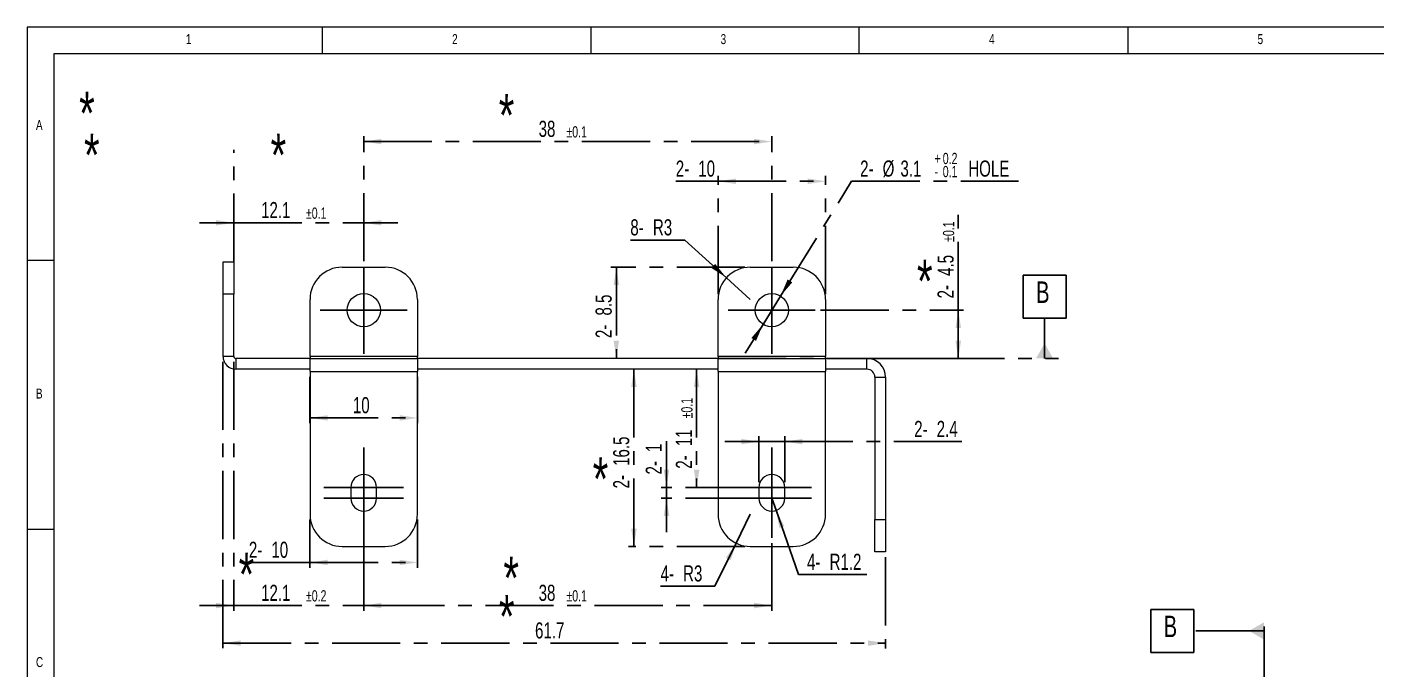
# Model space of a CAD drawing. Header units: millimetres. Extents: x 5 to 415, y 5 to 292.
# Drawn here: x 5 to 256.4, y 172.3 to 292 of the extents above; entities that cross this region are included whole.
import ezdxf

# ---------------------------------------------------------------- set-up
doc = ezdxf.new("R2010")
doc.units = ezdxf.units.MM
doc.linetypes.add('CENTERX2', pattern=[20.32, 12.7, -2.54, 2.54, -2.54])
doc.layers.add('CENTER_LINE', color=7, linetype='CENTERX2')
doc.styles.add('SLDTEXTSTYLE0', font='TXT', dxfattribs={"width": 0.7})
doc.styles.add('SLDTEXTSTYLE4', font='TXT', dxfattribs={"width": 0.75})
doc.dimstyles.new('SLDDIMSTYLE10', dxfattribs={"dimtxt": 3, "dimasz": 3.302, "dimexe": 0, "dimexo": 0.0625, "dimgap": 0.75, "dimtad": 1, "dimlfac": 0.5, "dimrnd": 1e-09, "dimzin": 12, "dimdsep": 46, "dimtxsty": 'SLDTEXTSTYLE0', "dimsah": 1, "dimcen": 0.09, "dimadec": 0, "dimazin": 3, "dimtol": 1, "dimtp": 0.2, "dimtm": 0.2, "dimtfac": 1, "dimtmove": 0, "dimatfit": 0, "dimfxl": 1, "dimfrac": 2, "dimtolj": 1, "dimarcsym": 0})
doc.dimstyles.new('SLDDIMSTYLE11', dxfattribs={"dimtxt": 3, "dimasz": 3.302, "dimexe": 0, "dimexo": 0.0625, "dimgap": 0.75, "dimtad": 1, "dimlfac": 0.5, "dimrnd": 1e-09, "dimzin": 12, "dimdsep": 46, "dimtxsty": 'SLDTEXTSTYLE0', "dimsah": 1, "dimcen": 0.09, "dimadec": 0, "dimazin": 3, "dimtol": 1, "dimtp": 0.1, "dimtm": 0.1, "dimtfac": 1, "dimtmove": 0, "dimatfit": 0, "dimfxl": 1, "dimfrac": 2, "dimtolj": 1, "dimarcsym": 0})
doc.dimstyles.new('SLDDIMSTYLE12', dxfattribs={"dimtxt": 3, "dimasz": 3.302, "dimexe": 0, "dimexo": 0.0625, "dimgap": 0.75, "dimtad": 0, "dimtih": 1, "dimtoh": 1, "dimlfac": 0.5, "dimrnd": 1e-09, "dimzin": 12, "dimdsep": 46, "dimtxsty": 'SLDTEXTSTYLE0', "dimsah": 1, "dimcen": 0, "dimadec": 0, "dimazin": 3, "dimtol": 1, "dimtp": 0.2, "dimtm": 0.1, "dimtfac": 1, "dimtmove": 0, "dimatfit": 3, "dimfxl": 1, "dimfrac": 2, "dimtolj": 1, "dimarcsym": 0})
doc.dimstyles.new('SLDDIMSTYLE13', dxfattribs={"dimtxt": 0.18, "dimasz": 3.302, "dimexe": 0, "dimexo": 0.0625, "dimgap": 0, "dimtad": 0, "dimtih": 1, "dimtoh": 1, "dimdec": 0, "dimrnd": 1e-09, "dimzin": 0, "dimdsep": 46, "dimtxsty": 'Standard', "dimblk1": 'NONE', "dimblk2": 'NONE', "dimsah": 1, "dimcen": 0.09, "dimadec": 0, "dimazin": 0, "dimtfac": 3.302, "dimtdec": 0, "dimtofl": 0, "dimtmove": 0, "dimatfit": 3, "dimldrblk": 'NONE', "dimfxl": 1, "dimfrac": 2, "dimtolj": 1, "dimtzin": 0, "dimarcsym": 0})
doc.dimstyles.new('SLDDIMSTYLE2', dxfattribs={"dimtxt": 3, "dimasz": 3.302, "dimexe": 0, "dimexo": 0.0625, "dimgap": 0.75, "dimtad": 1, "dimlfac": 0.5, "dimrnd": 1e-09, "dimzin": 12, "dimdsep": 46, "dimtxsty": 'SLDTEXTSTYLE0', "dimsah": 1, "dimcen": 0.09, "dimadec": 0, "dimazin": 3, "dimtfac": 1, "dimtofl": 0, "dimtmove": 0, "dimatfit": 3, "dimfxl": 1, "dimfrac": 2, "dimtolj": 1, "dimtzin": 12, "dimarcsym": 0})
doc.dimstyles.new('SLDDIMSTYLE3', dxfattribs={"dimtxt": 3, "dimasz": 3.302, "dimexe": 0, "dimexo": 0.0625, "dimgap": 0.75, "dimtad": 1, "dimdec": 1, "dimlfac": 0.5, "dimrnd": 1e-09, "dimzin": 12, "dimdsep": 46, "dimtxsty": 'SLDTEXTSTYLE0', "dimsah": 1, "dimcen": 0.09, "dimadec": 0, "dimazin": 3, "dimtol": 1, "dimtp": 0.1, "dimtm": 0.1, "dimtfac": 1, "dimtdec": 1, "dimtofl": 0, "dimtmove": 0, "dimatfit": 3, "dimfxl": 1, "dimfrac": 2, "dimtolj": 1, "dimarcsym": 0})
doc.dimstyles.new('SLDDIMSTYLE5', dxfattribs={"dimtxt": 3, "dimasz": 3.302, "dimexe": 0, "dimexo": 0.0625, "dimgap": 0.75, "dimtad": 0, "dimtih": 1, "dimtoh": 1, "dimlfac": 0.5, "dimrnd": 1e-09, "dimzin": 12, "dimdsep": 46, "dimtxsty": 'SLDTEXTSTYLE0', "dimsah": 1, "dimcen": 0, "dimadec": 0, "dimazin": 3, "dimtfac": 1, "dimtofl": 0, "dimtmove": 0, "dimatfit": 3, "dimfxl": 1, "dimfrac": 2, "dimtolj": 1, "dimtzin": 12, "dimarcsym": 0})
doc.dimstyles.new('SLDDIMSTYLE7', dxfattribs={"dimtxt": 3, "dimasz": 3.302, "dimexe": 0, "dimexo": 0.0625, "dimgap": 0.75, "dimtad": 1, "dimlfac": 0.5, "dimrnd": 1e-09, "dimzin": 12, "dimdsep": 46, "dimtxsty": 'SLDTEXTSTYLE0', "dimsah": 1, "dimcen": 0.09, "dimadec": 0, "dimazin": 3, "dimtol": 1, "dimtp": 0.1, "dimtm": 0.1, "dimtfac": 1, "dimtofl": 0, "dimtmove": 0, "dimatfit": 3, "dimfxl": 1, "dimfrac": 2, "dimtolj": 1, "dimarcsym": 0})
doc.dimstyles.new('SLDDIMSTYLE9', dxfattribs={"dimtxt": 3, "dimasz": 3.302, "dimexe": 0, "dimexo": 0.0625, "dimgap": 0.75, "dimtad": 1, "dimlfac": 0.5, "dimrnd": 1e-09, "dimzin": 12, "dimdsep": 46, "dimtxsty": 'SLDTEXTSTYLE0', "dimsah": 1, "dimcen": 0.09, "dimadec": 0, "dimazin": 3, "dimtfac": 1, "dimtmove": 0, "dimatfit": 0, "dimfxl": 1, "dimfrac": 2, "dimtolj": 1, "dimtzin": 12, "dimarcsym": 0})

# ---------------------------------------------------------------- blocks, each defined once
blk = doc.blocks.new('SW_DATUMTAG_0')
at = {"layer": 'CENTER_LINE', "color": 0}
for p, q in [((-2.42, -1.67), (-2.42, 6.33)), ((-2.42, 6.33), (5.58, 6.33)), ((5.58, 6.33), (5.58, -1.67)), ((18.68, -29.88), (18.68, 4.93)), ((18.68, 2.33), (5.58, 2.33)), ((5.58, -1.67), (-2.42, -1.67))]:
    blk.add_line(p, q, dxfattribs=at)
blk.add_solid([(18.68, 0.73), (18.68, 3.93), (15.88, 2.33)], dxfattribs=at)
at = {"layer": 'CENTER_LINE', "color": 0, "insert": (0, 5.16), "char_height": 4, "attachment_point": 1, "style": 'SLDTEXTSTYLE0'}
blk.add_mtext('B', dxfattribs=at)
blk = doc.blocks.new('_D_15')
at = {"layer": 'CENTER_LINE'}
for p, q in [((133.7, 242.27), (133.7, 264.27)), ((153.7, 242.27), (153.7, 264.27)), ((133.7, 263.27), (125.82, 263.27)), ((133.7, 263.27), (153.7, 263.27))]:
    blk.add_line(p, q, dxfattribs=at)
for points in [[(133.7, 263.27), (137.01, 262.76), (137.01, 263.78)], [(153.7, 263.27), (150.4, 263.78), (150.4, 262.76)]]:
    blk.add_solid(points, dxfattribs=at)
at = {"layer": 'CENTER_LINE', "char_height": 3, "attachment_point": 1, "style": 'SLDTEXTSTYLE0'}
for s, insert in [('2-', (125.82, 267.14)), ('10', (130.01, 267.14))]:
    blk.add_mtext(s, dxfattribs=dict(at, insert=insert))
blk = doc.blocks.new('_D_16')
at = {"layer": 'CENTER_LINE'}
for p, q in [((67.7, 248.37), (67.7, 271.67)), ((143.7, 248.37), (143.7, 271.67)), ((67.7, 270.67), (143.7, 270.67))]:
    blk.add_line(p, q, dxfattribs=at)
for points in [[(67.7, 270.67), (71.01, 270.16), (71.01, 271.18)], [(143.7, 270.67), (140.4, 271.18), (140.4, 270.16)]]:
    blk.add_solid(points, dxfattribs=at)
at = {"layer": 'CENTER_LINE', "attachment_point": 1, "style": 'SLDTEXTSTYLE0'}
for s, insert, char_height in [('38', (100.28, 274.54), 3), ('±0.1', (105.46, 273.53), 2.1)]:
    blk.add_mtext(s, dxfattribs=dict(at, insert=insert, char_height=char_height))
blk = doc.blocks.new('_D_17')
at = {"layer": 'CENTER_LINE'}
for p, q in [((57.7, 226.87), (57.7, 218.21)), ((77.7, 226.87), (77.7, 218.21)), ((57.7, 219.21), (77.7, 219.21))]:
    blk.add_line(p, q, dxfattribs=at)
for points in [[(57.7, 219.21), (61.01, 218.7), (61.01, 219.72)], [(77.7, 219.21), (74.4, 219.72), (74.4, 218.7)]]:
    blk.add_solid(points, dxfattribs=at)
at = {"layer": 'CENTER_LINE', "insert": (65.69, 223.08), "char_height": 3, "attachment_point": 1, "style": 'SLDTEXTSTYLE0'}
blk.add_mtext('10', dxfattribs=at)
blk = doc.blocks.new('_D_18')
at = {"layer": 'CENTER_LINE'}
for p, q in [((178.43, 239.27), (178.43, 257.66)), ((152.8, 239.27), (179.43, 239.27)), ((178.43, 230.27), (178.43, 239.27)), ((162.43, 230.27), (179.43, 230.27))]:
    blk.add_line(p, q, dxfattribs=at)
for points in [[(178.43, 239.27), (177.92, 235.97), (178.94, 235.97)], [(178.43, 230.27), (178.94, 233.57), (177.92, 233.57)]]:
    blk.add_solid(points, dxfattribs=at)
at = {"layer": 'CENTER_LINE', "attachment_point": 1, "rotation": 90, "style": 'SLDTEXTSTYLE0'}
for s, insert, char_height in [('±0.1', (175.57, 251.99), 2.1), ('4.5', (174.56, 245.65), 3), ('2-', (174.56, 241.46), 3)]:
    blk.add_mtext(s, dxfattribs=dict(at, insert=insert, char_height=char_height))
blk = doc.blocks.new('_D_19')
at = {"layer": 'CENTER_LINE'}
for p, q in [((127.48, 252.33), (117.36, 252.33)), ((135.25, 245.3), (127.48, 252.33)), ((139.7, 241.27), (135.25, 245.3))]:
    blk.add_line(p, q, dxfattribs=at)
blk.add_solid([(135.25, 245.3), (133.15, 247.89), (132.47, 247.13)], dxfattribs=at)
at = {"layer": 'CENTER_LINE', "char_height": 3, "attachment_point": 1, "style": 'SLDTEXTSTYLE0'}
for s, insert in [('8-', (117.36, 256.2)), ('R3', (121.56, 256.2))]:
    blk.add_mtext(s, dxfattribs=dict(at, insert=insert))
blk = doc.blocks.new('_D_20')
at = {"layer": 'CENTER_LINE'}
for p, q in [((129.7, 228.27), (129.7, 206.27)), ((135.3, 206.27), (128.7, 206.27))]:
    blk.add_line(p, q, dxfattribs=at)
for points in [[(129.7, 228.27), (129.19, 224.97), (130.21, 224.97)], [(129.7, 206.27), (130.21, 209.57), (129.19, 209.57)]]:
    blk.add_solid(points, dxfattribs=at)
at = {"layer": 'CENTER_LINE', "attachment_point": 1, "rotation": 90, "style": 'SLDTEXTSTYLE0'}
for s, insert, char_height in [('±0.1', (126.84, 219.12), 2.1), ('11', (125.83, 213.94), 3), ('2-', (125.83, 209.75), 3)]:
    blk.add_mtext(s, dxfattribs=dict(at, insert=insert, char_height=char_height))
blk = doc.blocks.new('_D_21')
at = {"layer": 'CENTER_LINE'}
for p, q in [((124.09, 206.27), (124.09, 214.87)), ((140.3, 206.27), (123.09, 206.27)), ((124.09, 206.27), (124.09, 204.27)), ((140.3, 204.27), (123.09, 204.27)), ((124.09, 204.27), (124.09, 197.92))]:
    blk.add_line(p, q, dxfattribs=at)
for points in [[(124.09, 206.27), (124.6, 209.57), (123.58, 209.57)], [(124.09, 204.27), (123.58, 200.97), (124.6, 200.97)]]:
    blk.add_solid(points, dxfattribs=at)
at = {"layer": 'CENTER_LINE', "char_height": 3, "attachment_point": 1, "rotation": 90, "style": 'SLDTEXTSTYLE0'}
for s, insert in [('1', (120.22, 212.86)), ('2-', (120.22, 208.67))]:
    blk.add_mtext(s, dxfattribs=dict(at, insert=insert))
blk = doc.blocks.new('_D_22')
at = {"layer": 'CENTER_LINE'}
for p, q in [((67.7, 195.87), (67.7, 183.27)), ((143.7, 195.87), (143.7, 183.27)), ((143.7, 184.27), (67.7, 184.27))]:
    blk.add_line(p, q, dxfattribs=at)
for points in [[(67.7, 184.27), (71.01, 183.76), (71.01, 184.78)], [(143.7, 184.27), (140.4, 184.78), (140.4, 183.76)]]:
    blk.add_solid(points, dxfattribs=at)
at = {"layer": 'CENTER_LINE', "attachment_point": 1, "style": 'SLDTEXTSTYLE0'}
for s, insert, char_height in [('38', (100.28, 188.14), 3), ('±0.1', (105.46, 187.13), 2.1)]:
    blk.add_mtext(s, dxfattribs=dict(at, insert=insert, char_height=char_height))
blk = doc.blocks.new('_D_23')
at = {"layer": 'CENTER_LINE'}
for p, q in [((43.5, 229.67), (43.5, 183.27)), ((67.7, 197.87), (67.7, 183.27)), ((43.5, 184.27), (37.15, 184.27)), ((43.5, 184.27), (67.7, 184.27)), ((67.7, 184.27), (74.05, 184.27))]:
    blk.add_line(p, q, dxfattribs=at)
for points in [[(43.5, 184.27), (40.2, 184.78), (40.2, 183.76)], [(67.7, 184.27), (71.01, 183.76), (71.01, 184.78)]]:
    blk.add_solid(points, dxfattribs=at)
at = {"layer": 'CENTER_LINE', "attachment_point": 1, "style": 'SLDTEXTSTYLE0'}
for s, insert, char_height in [('12.1', (48.59, 188.14), 3), ('±0.2', (56.95, 187.13), 2.1)]:
    blk.add_mtext(s, dxfattribs=dict(at, insert=insert, char_height=char_height))
blk = doc.blocks.new('_D_24')
at = {"layer": 'CENTER_LINE'}
for p, q in [((43.5, 249.27), (43.5, 256.54)), ((67.7, 248.37), (67.7, 256.54)), ((43.5, 255.54), (37.15, 255.54)), ((43.5, 255.54), (67.7, 255.54)), ((67.7, 255.54), (74.05, 255.54))]:
    blk.add_line(p, q, dxfattribs=at)
for points in [[(43.5, 255.54), (40.2, 256.05), (40.2, 255.03)], [(67.7, 255.54), (71.01, 255.03), (71.01, 256.05)]]:
    blk.add_solid(points, dxfattribs=at)
at = {"layer": 'CENTER_LINE', "attachment_point": 1, "style": 'SLDTEXTSTYLE0'}
for s, insert, char_height in [('12.1', (48.59, 259.41), 3), ('±0.1', (56.95, 258.39), 2.1)]:
    blk.add_mtext(s, dxfattribs=dict(at, insert=insert, char_height=char_height))
blk = doc.blocks.new('_D_25')
at = {"layer": 'CENTER_LINE'}
for p, q in [((141.3, 214.79), (134.95, 214.79)), ((141.3, 207.27), (141.3, 215.79)), ((141.3, 214.79), (146.1, 214.79)), ((146.1, 207.27), (146.1, 215.79)), ((146.1, 214.79), (179.59, 214.79))]:
    blk.add_line(p, q, dxfattribs=at)
for points in [[(141.3, 214.79), (138, 215.3), (138, 214.29)], [(146.1, 214.79), (149.41, 214.29), (149.41, 215.3)]]:
    blk.add_solid(points, dxfattribs=at)
at = {"layer": 'CENTER_LINE', "char_height": 3, "attachment_point": 1, "style": 'SLDTEXTSTYLE0'}
for s, insert in [('2-', (170.22, 218.66)), ('2.4', (174.41, 218.66))]:
    blk.add_mtext(s, dxfattribs=dict(at, insert=insert))
blk = doc.blocks.new('_D_26')
at = {"layer": 'CENTER_LINE'}
for p, q in [((143.7, 204.27), (144.5, 202)), ((144.5, 202), (148.68, 190.05)), ((148.68, 190.05), (161.97, 190.05))]:
    blk.add_line(p, q, dxfattribs=at)
blk.add_solid([(144.5, 202), (145.11, 198.72), (146.06, 199.06)], dxfattribs=at)
at = {"layer": 'CENTER_LINE', "char_height": 3, "attachment_point": 1, "style": 'SLDTEXTSTYLE0'}
for s, insert in [('4-', (150.26, 193.92)), ('R1.2', (154.46, 193.92))]:
    blk.add_mtext(s, dxfattribs=dict(at, insert=insert))
blk = doc.blocks.new('_D_27')
at = {"layer": 'CENTER_LINE'}
for p, q in [((57.7, 200.27), (57.7, 191.3)), ((77.7, 200.27), (77.7, 191.3)), ((57.7, 192.3), (46.32, 192.3)), ((57.7, 192.3), (77.7, 192.3))]:
    blk.add_line(p, q, dxfattribs=at)
for points in [[(57.7, 192.3), (61.01, 191.79), (61.01, 192.8)], [(77.7, 192.3), (74.4, 192.8), (74.4, 191.79)]]:
    blk.add_solid(points, dxfattribs=at)
at = {"layer": 'CENTER_LINE', "char_height": 3, "attachment_point": 1, "style": 'SLDTEXTSTYLE0'}
for s, insert in [('2-', (46.32, 196.16)), ('10', (50.51, 196.16))]:
    blk.add_mtext(s, dxfattribs=dict(at, insert=insert))
blk = doc.blocks.new('_D_28')
at = {"layer": 'CENTER_LINE'}
for p, q in [((118.03, 228.27), (118.03, 195.27)), ((138.7, 195.27), (117.03, 195.27))]:
    blk.add_line(p, q, dxfattribs=at)
for points in [[(118.03, 228.27), (117.52, 224.97), (118.54, 224.97)], [(118.03, 195.27), (118.54, 198.57), (117.52, 198.57)]]:
    blk.add_solid(points, dxfattribs=at)
at = {"layer": 'CENTER_LINE', "char_height": 3, "attachment_point": 1, "rotation": 90, "style": 'SLDTEXTSTYLE0'}
for s, insert in [('16.5', (114.16, 210.27)), ('2-', (114.16, 206.08))]:
    blk.add_mtext(s, dxfattribs=dict(at, insert=insert))
blk = doc.blocks.new('_D_29')
at = {"layer": 'CENTER_LINE'}
for p, q in [((138.7, 247.27), (113.75, 247.27)), ((114.75, 247.27), (114.75, 230.27))]:
    blk.add_line(p, q, dxfattribs=at)
for points in [[(114.75, 247.27), (114.24, 243.97), (115.25, 243.97)], [(114.75, 230.27), (115.25, 233.57), (114.24, 233.57)]]:
    blk.add_solid(points, dxfattribs=at)
at = {"layer": 'CENTER_LINE', "char_height": 3, "attachment_point": 1, "rotation": 90, "style": 'SLDTEXTSTYLE0'}
for s, insert in [('8.5', (110.88, 238.27)), ('2-', (110.88, 234.08))]:
    blk.add_mtext(s, dxfattribs=dict(at, insert=insert))
blk = doc.blocks.new('_D_30')
at = {"layer": 'CENTER_LINE'}
for p, q in [((145.34, 241.91), (158.56, 263.27)), ((158.56, 263.27), (189.66, 263.27)), ((142.07, 236.63), (145.34, 241.91)), ((142.07, 236.63), (138.73, 231.24))]:
    blk.add_line(p, q, dxfattribs=at)
for points in [[(145.34, 241.91), (147.51, 244.45), (146.64, 244.98)], [(142.07, 236.63), (139.9, 234.09), (140.77, 233.56)]]:
    blk.add_solid(points, dxfattribs=at)
at = {"layer": 'CENTER_LINE', "attachment_point": 1, "style": 'SLDTEXTSTYLE0'}
for s, insert, char_height in [('2-', (160.15, 267.14), 3), ('%%c', (164.34, 267.14), 3), ('3.1', (167.66, 267.14), 3), ('+', (174.01, 268.57), 2.1), ('0.2', (175.54, 268.57), 2.1), ('HOLE', (180.29, 267.14), 3), ('-', (174.01, 266.13), 2.1), ('0.1', (175.54, 266.13), 2.1)]:
    blk.add_mtext(s, dxfattribs=dict(at, insert=insert, char_height=char_height))
blk = doc.blocks.new('_D_31')
at = {"layer": 'CENTER_LINE'}
for p, q in [((41.5, 229.67), (41.5, 176.27)), ((164.9, 193.27), (164.9, 176.27)), ((41.5, 177.27), (164.9, 177.27))]:
    blk.add_line(p, q, dxfattribs=at)
for points in [[(41.5, 177.27), (44.81, 176.76), (44.81, 177.78)], [(164.9, 177.27), (161.6, 177.78), (161.6, 176.76)]]:
    blk.add_solid(points, dxfattribs=at)
at = {"layer": 'CENTER_LINE', "insert": (99.61, 181.14), "char_height": 3, "attachment_point": 1, "style": 'SLDTEXTSTYLE0'}
blk.add_mtext('61.7', dxfattribs=at)
blk = doc.blocks.new('_D_32')
at = {"layer": 'CENTER_LINE'}
for p, q in [((139.7, 201.27), (137.05, 195.89)), ((137.05, 195.89), (133.1, 187.88)), ((133.1, 187.88), (122.99, 187.88))]:
    blk.add_line(p, q, dxfattribs=at)
blk.add_solid([(137.05, 195.89), (135.14, 193.15), (136.05, 192.7)], dxfattribs=at)
at = {"layer": 'CENTER_LINE', "char_height": 3, "attachment_point": 1, "style": 'SLDTEXTSTYLE0'}
for s, insert in [('4-', (122.99, 191.75)), ('R3', (127.18, 191.75))]:
    blk.add_mtext(s, dxfattribs=dict(at, insert=insert))
blk = doc.blocks.new('_None')
blk = doc.blocks.new('SW_CENTERMARKSYMBOL_4')
at = {"layer": 'CENTER_LINE', "color": 0}
for p, q in [((0, 5), (0, 8.1)), ((0, 0), (0, 5)), ((-5, 0), (-8.1, 0)), ((0, 0), (-5, 0)), ((0, 0), (0, -5)), ((0, 0), (5, 0)), ((5, 0), (8.1, 0)), ((0, -5), (0, -8.1))]:
    blk.add_line(p, q, dxfattribs=at)
blk = doc.blocks.new('SW_CENTERMARKSYMBOL_5')
at = {"layer": 'CENTER_LINE', "color": 0}
for p, q in [((0, 5), (0, 8.1)), ((0, 0), (0, 5)), ((-5, 0), (-8.1, 0)), ((0, 0), (-5, 0)), ((0, 0), (0, -5)), ((0, 0), (5, 0)), ((5, 0), (8.1, 0)), ((0, -5), (0, -8.1))]:
    blk.add_line(p, q, dxfattribs=at)
blk = doc.blocks.new('SW_CENTERMARKSYMBOL_6')
at = {"layer": 'CENTER_LINE', "color": 0}
for p, q in [((0, 5), (0, 7.4)), ((0, 3), (0, 5.4)), ((0, 0), (0, 5)), ((0, -2), (0, 3)), ((-5, 0), (-7.4, 0)), ((0, 0), (-5, 0)), ((0, 0), (0, -5)), ((0, 0), (5, 0)), ((5, 0), (7.4, 0)), ((-5, -2), (-7.4, -2)), ((0, -2), (-5, -2)), ((0, -2), (0, -7)), ((0, -2), (5, -2)), ((5, -2), (7.4, -2)), ((0, -5), (0, -7.4)), ((0, -7), (0, -9.4))]:
    blk.add_line(p, q, dxfattribs=at)
blk = doc.blocks.new('SW_CENTERMARKSYMBOL_7')
at = {"layer": 'CENTER_LINE', "color": 0}
for p, q in [((0, 5), (0, 7.4)), ((0, 3), (0, 5.4)), ((0, 0), (0, 5)), ((0, -2), (0, 3)), ((-5, 0), (-7.4, 0)), ((0, 0), (-5, 0)), ((0, 0), (0, -5)), ((0, 0), (5, 0)), ((5, 0), (7.4, 0)), ((-5, -2), (-7.4, -2)), ((0, -2), (-5, -2)), ((0, -2), (0, -7)), ((0, -2), (5, -2)), ((5, -2), (7.4, -2)), ((0, -5), (0, -7.4)), ((0, -7), (0, -9.4))]:
    blk.add_line(p, q, dxfattribs=at)
blk = doc.blocks.new('SW_DATUMTAG_2')
at = {"layer": 'CENTER_LINE', "color": 0}
for p, q in [((-2.42, -1.67), (-2.42, 6.33)), ((-2.42, 6.33), (5.58, 6.33)), ((5.58, 6.33), (5.58, -1.67)), ((5.58, -1.67), (-2.42, -1.67)), ((1.58, -9.19), (1.58, -1.67)), ((-59.22, -9.19), (4.18, -9.19))]:
    blk.add_line(p, q, dxfattribs=at)
blk.add_solid([(3.18, -9.19), (-0.02, -9.19), (1.58, -6.39)], dxfattribs=at)
at = {"layer": 'CENTER_LINE', "color": 0, "insert": (0, 5.16), "char_height": 4, "attachment_point": 1, "style": 'SLDTEXTSTYLE0'}
blk.add_mtext('B', dxfattribs=at)

msp = doc.modelspace()

# ---------------------------------------------------------------- linework, layer by layer
at = {"color": 7, "linetype": 'Continuous', "lineweight": 18}
for p, q in [((415, 292), (5, 292)), ((5, 292), (5, 5)), ((60, 287), (60, 292)), ((110, 292), (110, 287)), ((160, 287), (160, 292)), ((210, 292), (210, 287)), ((410.25, 287), (10, 287)), ((10, 287), (10, 10)), ((10, 248.5), (5, 248.5)), ((41.503, 248.27), (43.503, 248.27)), ((41.503, 242.27), (41.503, 248.27)), ((43.503, 248.27), (43.503, 242.27)), ((63.703, 247.27), (71.703, 247.27)), ((139.703, 247.27), (147.703, 247.27)), ((43.503, 242.27), (41.503, 242.27)), ((41.503, 230.67), (41.503, 242.27)), ((43.503, 230.67), (43.503, 242.27)), ((57.703, 230.67), (57.703, 241.27)), ((77.703, 241.27), (77.703, 230.67)), ((133.703, 230.67), (133.703, 241.27)), ((153.703, 241.27), (153.703, 230.67)), ((43.503, 230.67), (41.503, 230.67)), ((43.903, 230.27), (43.903, 228.27)), ((57.703, 230.27), (43.903, 230.27)), ((77.703, 230.67), (57.703, 230.67)), ((57.703, 230.67), (57.703, 230.27)), ((57.703, 227.87), (57.703, 230.27)), ((57.703, 230.27), (77.703, 230.27)), ((77.703, 230.27), (77.703, 230.67)), ((77.703, 230.27), (77.703, 227.87)), ((133.703, 230.27), (77.703, 230.27)), ((133.703, 230.67), (133.703, 230.27)), ((153.703, 230.67), (133.703, 230.67)), ((133.703, 227.87), (133.703, 230.27)), ((133.703, 230.27), (153.703, 230.27)), ((153.703, 230.27), (153.703, 230.67)), ((153.703, 230.27), (153.703, 227.87)), ((161.43, 230.27), (153.703, 230.27)), ((161.43, 228.27), (161.43, 230.27)), ((57.703, 228.27), (43.903, 228.27)), ((57.703, 227.87), (57.703, 201.27)), ((57.703, 227.87), (77.703, 227.87)), ((133.703, 228.27), (77.703, 228.27)), ((77.703, 201.27), (77.703, 227.87)), ((133.703, 227.87), (153.703, 227.87)), ((133.703, 227.87), (133.703, 201.27)), ((161.43, 228.27), (153.703, 228.27)), ((153.703, 201.27), (153.703, 227.87)), ((162.903, 226.797), (164.903, 226.797)), ((162.903, 226.797), (162.903, 200.27)), ((164.903, 226.797), (164.903, 200.27)), ((65.303, 206.27), (65.303, 204.27)), ((70.103, 204.27), (70.103, 206.27)), ((141.303, 206.27), (141.303, 204.27)), ((146.103, 204.27), (146.103, 206.27)), ((162.903, 200.27), (164.903, 200.27)), ((162.903, 194.27), (162.903, 200.27)), ((164.903, 200.27), (164.903, 194.27)), ((5, 198.5), (10, 198.5)), ((63.703, 195.27), (71.703, 195.27)), ((139.703, 195.27), (147.703, 195.27)), ((164.903, 194.27), (162.903, 194.27))]:
    msp.add_line(p, q, dxfattribs=at)
for centre in [(67.703, 239.27), (143.703, 239.27)]:
    msp.add_circle(centre, 3.1, dxfattribs=at)
for centre, radius, start, end in [((63.703, 241.27), 6, 90, 180), ((71.703, 241.27), 6, 0, 90), ((139.703, 241.27), 6, 90, 180), ((147.703, 241.27), 6, 0, 90), ((43.903, 230.67), 2.4, 180, 270), ((43.903, 230.67), 0.4, 180, 270), ((161.43, 226.797), 3.473, 0, 90), ((161.43, 226.797), 1.473, 0, 90), ((67.703, 206.27), 2.4, 0, 180), ((143.703, 206.27), 2.4, 0, 180), ((67.703, 204.27), 2.4, 180, 360), ((143.703, 204.27), 2.4, 180, 0), ((63.703, 201.27), 6, 180, 270), ((71.703, 201.27), 6, 270, 0), ((139.703, 201.27), 6, 180, 270), ((147.703, 201.27), 6, 270, 0)]:
    msp.add_arc(centre, radius, start, end, dxfattribs=at)

# ---------------------------------------------------------------- block references
at = {"layer": 'CENTER_LINE'}
for name, p in [('SW_CENTERMARKSYMBOL_4', (67.703, 239.27)), ('SW_CENTERMARKSYMBOL_5', (143.703, 239.27)), ('SW_DATUMTAG_2', (192.922, 239.464)), ('SW_CENTERMARKSYMBOL_7', (67.703, 206.27)), ('SW_CENTERMARKSYMBOL_6', (143.703, 206.27)), ('SW_DATUMTAG_0', (216.685, 177.225))]:
    msp.add_blockref(name, p, dxfattribs=at)

# ---------------------------------------------------------------- texts
at = {"color": 7, "linetype": 'Continuous', "lineweight": 0, "char_height": 1.852, "attachment_point": 1, "style": 'SLDTEXTSTYLE4'}
for s, insert in [('1', (34.583, 290.668)), ('2', (84.167, 290.668)), ('3', (134.167, 290.668)), ('4', (184.167, 290.668)), ('5', (234.167, 290.668)), ('A', (6.667, 274.668)), ('B', (6.667, 224.668)), ('C', (6.667, 174.668))]:
    msp.add_mtext(s, dxfattribs=dict(at, insert=insert))
at = {"layer": 'CENTER_LINE', "char_height": 8, "attachment_point": 1, "style": 'SLDTEXTSTYLE0'}
for insert in [(14.708, 279.95), (92.845, 279.555), (15.615, 272.163), (50.361, 272.163), (170.736, 248.684), (110.345, 211.856), (44.415, 194.088), (93.713, 193.399), (92.887, 186.26)]:
    msp.add_mtext('*', dxfattribs=dict(at, insert=insert))

# ---------------------------------------------------------------- dimensions: what is measured, and where the dimension line sits
at = {"layer": 'CENTER_LINE'}
for base, p1, p2, dimstyle, picture, middle in [((143.703, 270.67), (67.703, 247.37), (143.703, 247.37), 'SLDDIMSTYLE3', '_D_16', (105.703, 270.67)), ((67.703, 255.539), (43.503, 248.27), (67.703, 247.37), 'SLDDIMSTYLE11', '_D_24', (55.603, 255.539)), ((67.703, 184.27), (43.503, 230.67), (67.703, 198.87), 'SLDDIMSTYLE10', '_D_23', (55.603, 184.27)), ((164.903, 177.27), (41.503, 230.67), (164.903, 194.27), 'SLDDIMSTYLE2', '_D_31', (103.203, 177.27)), ((77.703, 219.213), (57.703, 227.87), (77.703, 227.87), 'SLDDIMSTYLE2', '_D_17', (67.703, 219.213)), ((67.703, 184.27), (143.703, 196.87), (67.703, 196.87), 'SLDDIMSTYLE7', '_D_22', (105.703, 184.27))]:
    dim = msp.add_linear_dim(base=base, p1=p1, p2=p2, dimstyle=dimstyle, dxfattribs=at)
    dim.commit()
    dim.dimension.update_dxf_attribs({"geometry": picture, "text_midpoint": middle, "dimtype": 160})
for base, p1, p2, dimstyle, picture, middle in [((153.703, 263.27), (133.703, 241.27), (153.703, 241.27), 'SLDDIMSTYLE2', '_D_15', (129.925, 263.27)), ((146.103, 214.795), (141.303, 206.27), (146.103, 206.27), 'SLDDIMSTYLE9', '_D_25', (174.903, 214.795)), ((77.703, 192.296), (57.703, 201.27), (77.703, 201.27), 'SLDDIMSTYLE2', '_D_27', (50.423, 192.296))]:
    dim = msp.add_linear_dim(base=base, p1=p1, p2=p2, text='2-<>', dimstyle=dimstyle, dxfattribs=at)
    dim.commit()
    dim.dimension.update_dxf_attribs({"geometry": picture, "text_midpoint": middle, "dimtype": 160})
dim = msp.add_diameter_dim_2p(p1=(145.335, 241.906), p2=(142.071, 236.634), text='2-<> HOLE', dimstyle='SLDDIMSTYLE12', dxfattribs=at)
dim.commit()
dim.dimension.update_dxf_attribs({"geometry": '_D_30', "text_midpoint": (174.903, 265.792), "dimtype": 163})
for base, p1, p2, dimstyle, picture, middle in [((178.43, 239.27), (161.43, 230.27), (151.803, 239.27), 'SLDDIMSTYLE3', '_D_18', (178.43, 249.558)), ((114.746, 230.27), (139.703, 247.27), (161.43, 230.27), 'SLDDIMSTYLE2', '_D_29', (114.746, 238.77)), ((118.032, 195.27), (161.43, 228.27), (139.703, 195.27), 'SLDDIMSTYLE2', '_D_28', (118.032, 211.77)), ((129.7, 206.27), (161.43, 228.27), (136.303, 206.27), 'SLDDIMSTYLE3', '_D_20', (129.7, 217.27)), ((124.091, 204.27), (141.303, 206.27), (141.303, 204.27), 'SLDDIMSTYLE9', '_D_21', (124.091, 211.77))]:
    dim = msp.add_linear_dim(base=base, p1=p1, p2=p2, angle=90, text='2-<>', dimstyle=dimstyle, dxfattribs=at)
    dim.commit()
    dim.dimension.update_dxf_attribs({"geometry": picture, "text_midpoint": middle, "dimtype": 160})
for center, mpoint, text, picture, middle in [((139.703, 241.27), (135.254, 245.296), '8-<>', '_D_19', (121.629, 254.077)), ((143.703, 204.27), (144.495, 202.005), '4-<>', '_D_26', (156.116, 191.797)), ((139.703, 201.27), (137.051, 195.888), '4-<>', '_D_32', (127.252, 189.626))]:
    dim = msp.add_radius_dim(center=center, mpoint=mpoint, text=text, dimstyle='SLDDIMSTYLE5', dxfattribs=at)
    dim.commit()
    dim.dimension.update_dxf_attribs({"geometry": picture, "text_midpoint": middle, "dimtype": 164})

# ---------------------------------------------------------------- leaders
at = {"layer": 'CENTER_LINE', "has_arrowhead": 0}
msp.add_leader([(43.503, 248.27), (43.503, 269.128)], dimstyle='SLDDIMSTYLE13', dxfattribs=at)

doc.saveas('drawing.dxf')
